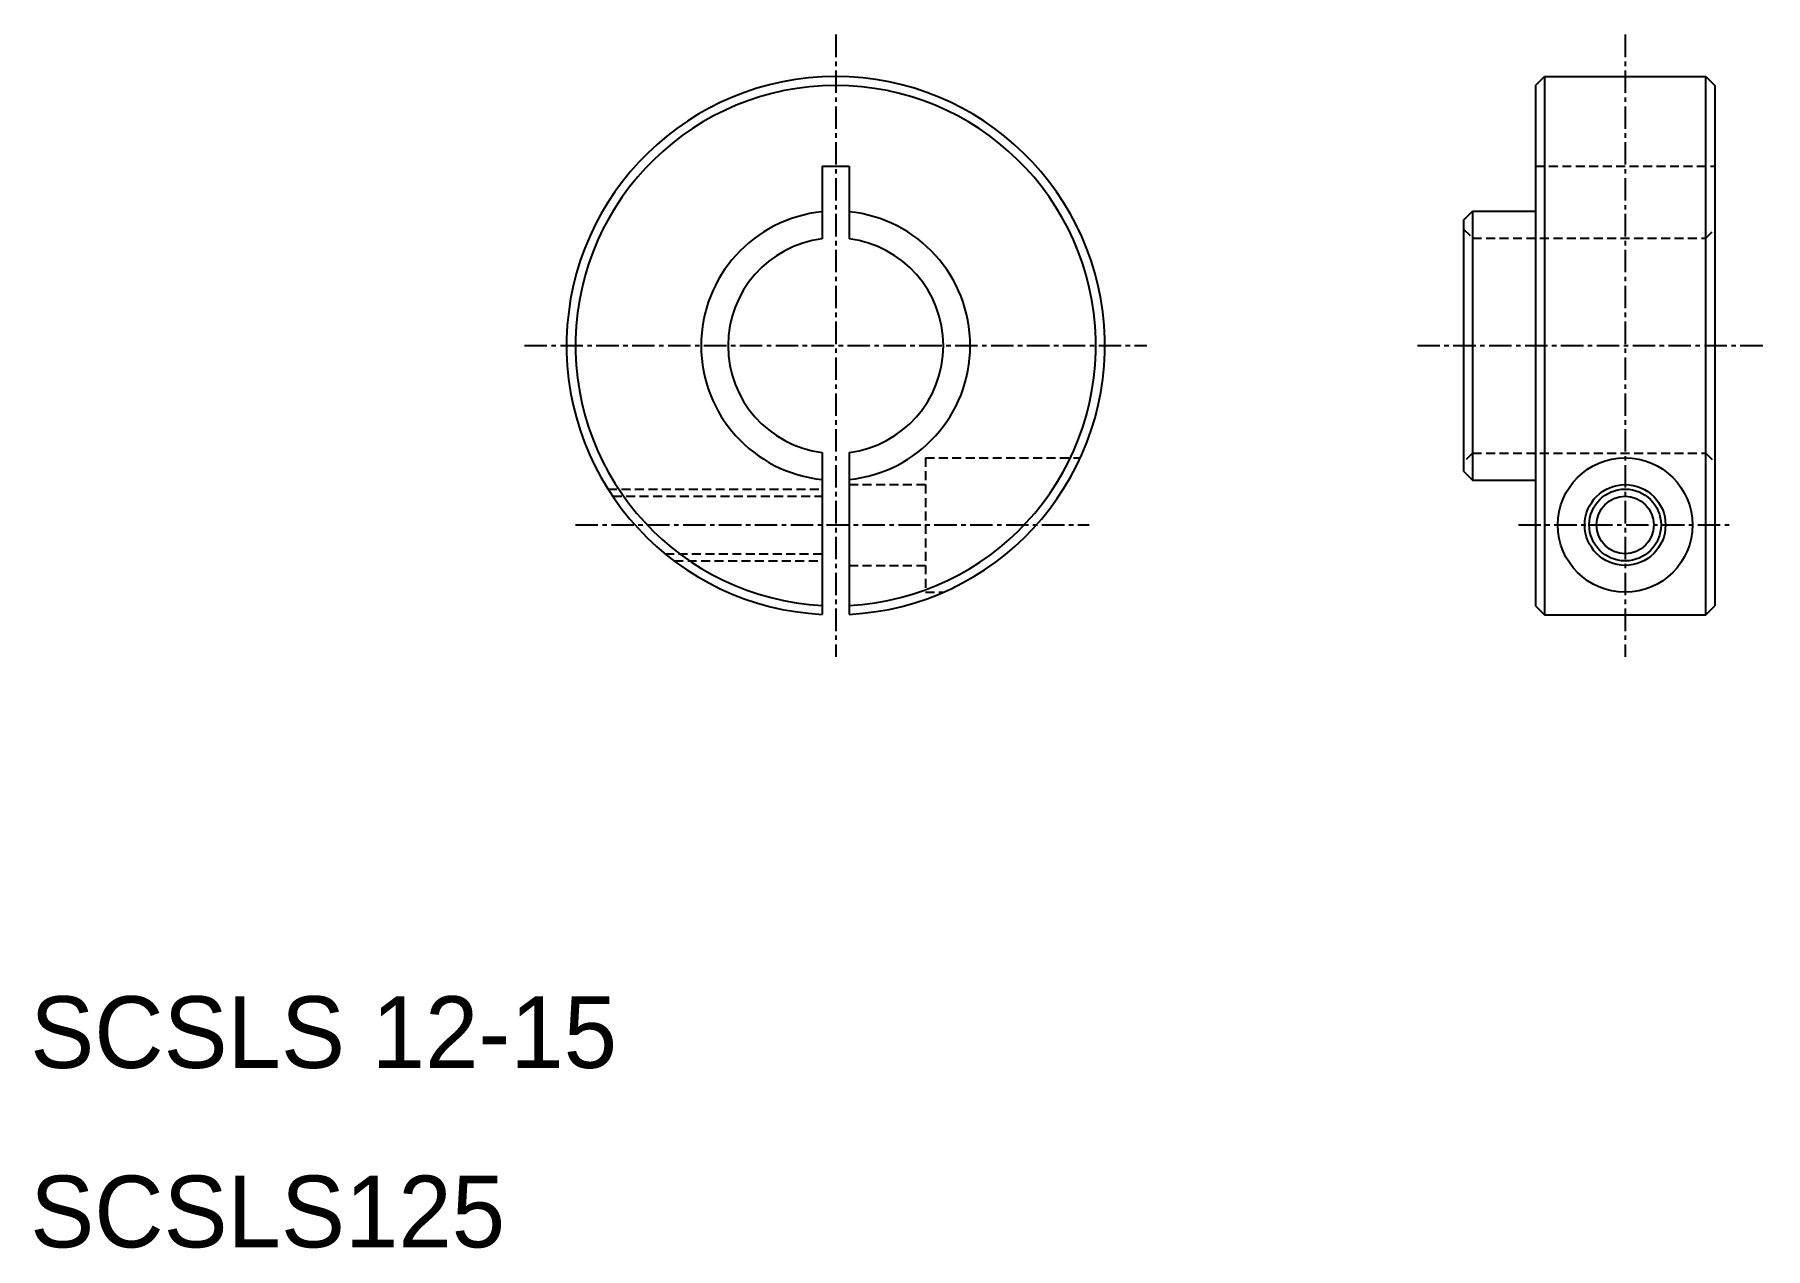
# Model space of a CAD drawing. Extents: x 10.2 to 106.7, y 9.9 to 77.6.
import ezdxf

# ---------------------------------------------------------------- set-up
doc = ezdxf.new("R2010")
doc.units = 0
doc.linetypes.add('CENTER', pattern=[2, 1.25, -0.25, 0.25, -0.25])
doc.linetypes.add('DASHED', pattern=[0.75, 0.5, -0.25])
doc.layers.get('0').update_dxf_attribs({"linetype": 'CONTINUOUS'})
doc.layers.add('CENTER', color=1, linetype='CENTER')

msp = doc.modelspace()

# ---------------------------------------------------------------- linework, layer by layer
at = {"color": 7, "linetype": 'CONTINUOUS'}
for p, q in [((93.891, 74.774), (94.391, 75.274)), ((94.391, 75.274), (103.391, 75.274)), ((94.391, 75.274), (94.391, 45.274)), ((103.391, 45.274), (103.391, 75.274)), ((103.391, 75.274), (103.891, 74.774)), ((93.891, 74.774), (93.891, 45.774)), ((103.891, 74.774), (103.891, 45.774)), ((54.141, 70.274), (55.641, 70.274)), ((54.141, 70.274), (54.141, 66.227)), ((55.641, 70.274), (55.641, 66.227)), ((89.891, 67.274), (90.391, 67.774)), ((90.391, 67.774), (90.391, 52.774)), ((90.391, 67.774), (93.891, 67.774)), ((89.891, 67.274), (89.891, 53.274)), ((93.891, 67.024), (93.891, 67.024)), ((93.891, 60.274), (93.891, 60.274)), ((54.141, 54.321), (54.141, 45.293)), ((55.641, 54.321), (55.641, 45.293)), ((89.891, 53.274), (90.391, 52.774)), ((90.391, 52.774), (93.891, 52.774)), ((93.891, 45.774), (94.391, 45.274)), ((103.391, 45.274), (103.891, 45.774)), ((94.391, 45.274), (103.391, 45.274))]:
    msp.add_line(p, q, dxfattribs=at)
at = {"color": 3, "linetype": 'DASHED'}
for p, q in [((93.891, 70.274), (103.891, 70.274)), ((89.891, 66.774), (90.391, 66.274)), ((103.391, 66.274), (103.891, 66.774)), ((90.391, 66.274), (103.391, 66.274)), ((59.891, 54.024), (68.526, 54.024)), ((59.891, 54.024), (59.891, 46.524)), ((90.391, 54.274), (89.891, 53.774)), ((90.391, 54.274), (103.391, 54.274)), ((103.391, 54.274), (103.891, 53.774)), ((42.202, 52.274), (54.141, 52.274)), ((55.641, 52.524), (59.891, 52.524)), ((42.463, 51.874), (54.141, 51.874)), ((45.381, 48.674), (54.141, 48.674)), ((45.891, 48.274), (54.141, 48.274)), ((55.641, 48.024), (59.891, 48.024)), ((59.891, 46.524), (60.885, 46.524))]:
    msp.add_line(p, q, dxfattribs=at)
at = {"color": 7, "linetype": 'CONTINUOUS'}
for radius in [3.75, 2.25, 1.6]:
    msp.add_circle((98.891, 50.274), radius, dxfattribs=at)
at = {"color": 3}
msp.add_circle((98.891, 50.274), 2, dxfattribs=at)
at = {"color": 7, "linetype": 'CONTINUOUS'}
for radius, start, end in [(15, 272.86598, 267.13402), (14.5, 272.9649, 267.0351), (7.5, 95.73917, 264.26083), (7.5, 275.73917, 84.26083), (6, 97.18076, 262.81924), (6, 277.18076, 82.81924)]:
    msp.add_arc((54.891, 60.274), radius, start, end, dxfattribs=at)
at = {"layer": 'CENTER', "color": 1, "linetype": 'CENTER'}
for p, q in [((54.891, 77.614), (54.891, 42.933)), ((98.891, 77.614), (98.891, 42.933)), ((37.55, 60.274), (72.231, 60.274)), ((87.311, 60.274), (106.707, 60.274)), ((40.387, 50.274), (69.025, 50.274)), ((92.944, 50.274), (104.837, 50.274))]:
    msp.add_line(p, q, dxfattribs=at)

# ---------------------------------------------------------------- texts
at = {"color": 7, "linetype": 'CONTINUOUS'}
for s, p in [('SCSLS 12-15', (10, 20)), ('SCSLS125', (10, 10))]:
    msp.add_text(s, height=4, dxfattribs=at).set_placement(p)

doc.saveas('drawing.dxf')
